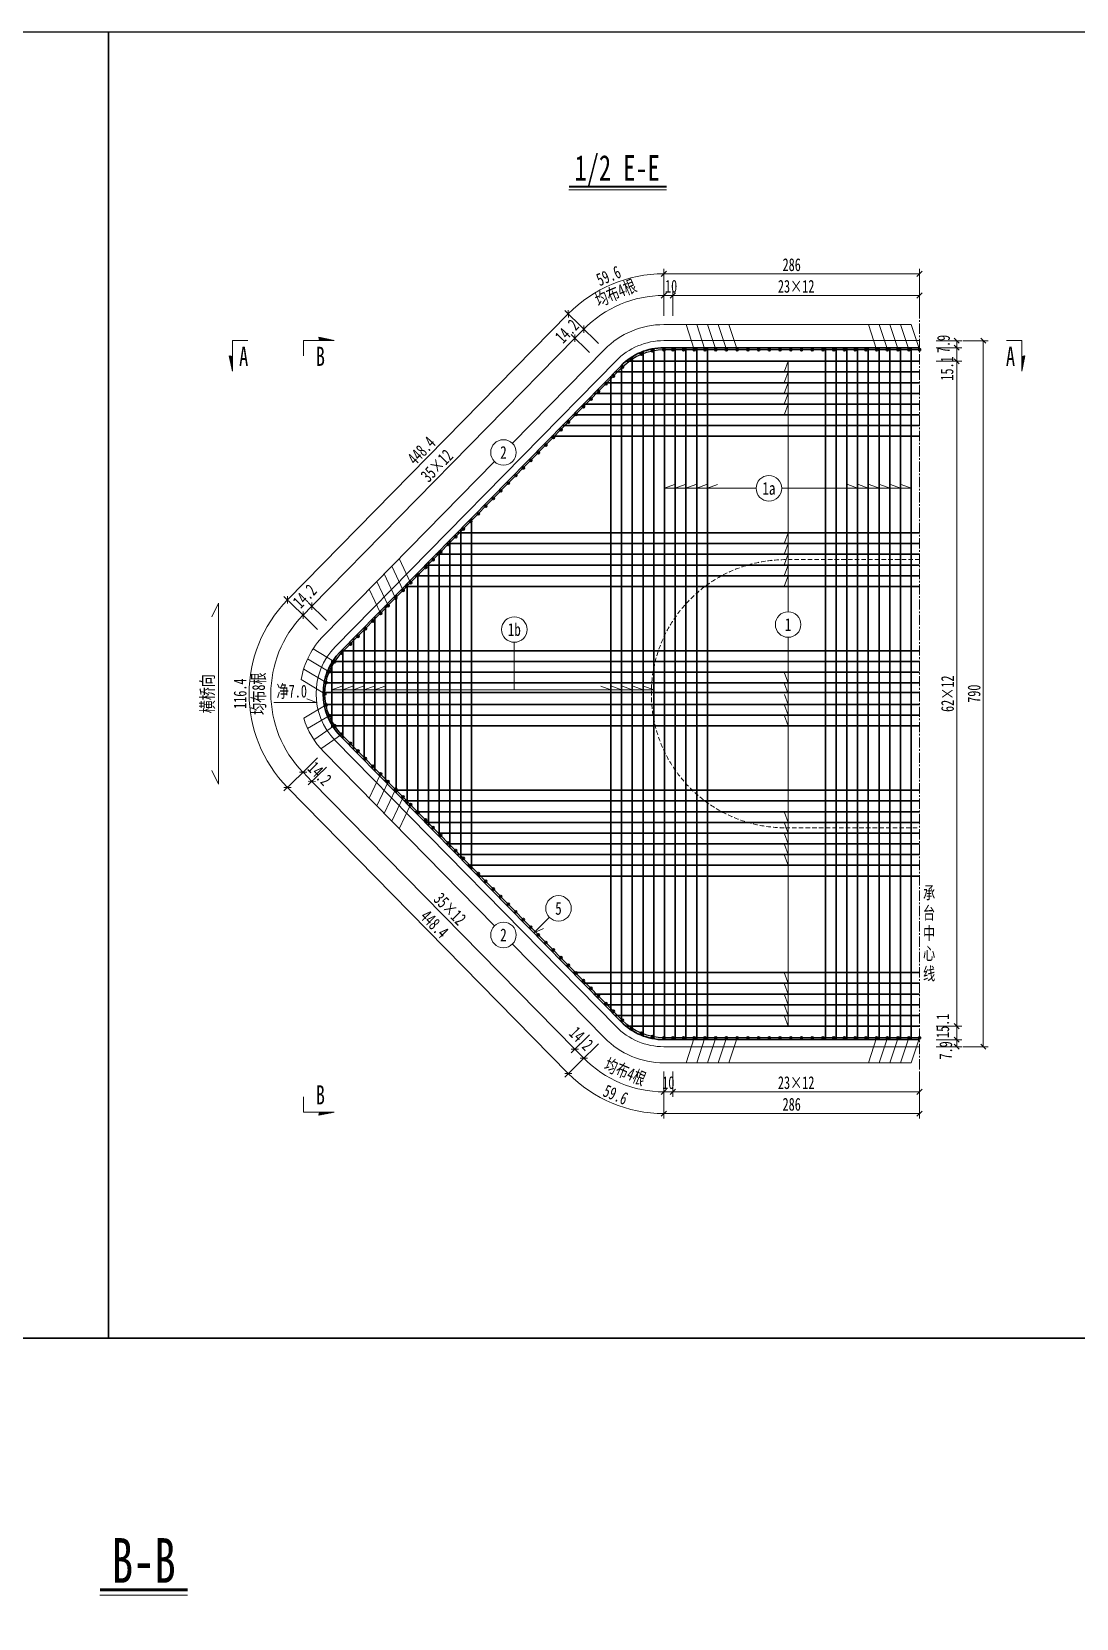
# Model space of a CAD drawing. Header units: millimetres. Extents: x 13990 to 22790, y 4334 to 8354.
# Drawn here: x 16104 to 17272, y 6579 to 8354 of the extents above; entities that cross this region are included whole.
import ezdxf
from ezdxf.enums import TextEntityAlignment as Align

# ---------------------------------------------------------------- set-up
doc = ezdxf.new("R2010")
doc.units = ezdxf.units.MM
doc.linetypes.add('CENTER2', pattern=[28.575, 19.05, -3.175, 3.175, -3.175])
doc.linetypes.add('DASHED', pattern=[0.75, 0.5, -0.25])
doc.layers.get('0').update_dxf_attribs({"lineweight": 15})
doc.layers.get('Defpoints').update_dxf_attribs({"color": 8})
for name, color, linetype, lineweight in [('Dim', 4, 'Continuous', 15), ('中心线', 2, 'CENTER2', 15), ('尺寸标注', 4, 'Continuous', 13), ('文字', 7, 'Continuous', 15), ('文本', 7, 'Continuous', 15), ('标注', 4, 'Continuous', 13), ('标注线及字体', 2, 'Continuous', 15), ('细实线', 4, 'Continuous', 15), ('虚线', 7, 'DASHED', 15), ('钢筋', 1, 'Continuous', 30)]:
    doc.layers.add(name, color=color, linetype=linetype, lineweight=lineweight)
doc.styles.add('111', font='仿宋_GB2312.TTF', dxfattribs={"width": 0.7})
doc.styles.add('BM_Dim', font='', dxfattribs={"width": 0.85})
doc.styles.add('FS', font='', dxfattribs={"width": 0.75})
doc.styles.get('BM_Dim').set_extended_font_data('仿宋_GB2312')
doc.styles.get('FS').set_extended_font_data('仿宋_GB2312')
doc.dimstyles.new('200', dxfattribs={"dimscale": 0, "dimtxt": 2.5, "dimasz": 1, "dimexe": 1, "dimexo": 1, "dimgap": 0.6, "dimtad": 1, "dimdec": 1, "dimdsep": 46, "dimtxsty": '111', "dimblk": 'OBLIQUE', "dimcen": 0, "dimclrd": 4, "dimclre": 4, "dimclrt": 4, "dimadec": 1, "dimazin": 2, "dimtfac": 1, "dimtdec": 0, "dimtix": 1, "dimtmove": 2, "dimatfit": 3, "dimfxl": 4, "dimfxlon": 1, "dimtolj": 1, "dimlwd": -1, "dimlwe": -1, "dimarcsym": 0})

# ---------------------------------------------------------------- blocks, each defined once
blk = doc.blocks.new('DJ 22')
at = {"layer": '钢筋'}
h = blk.add_hatch(color=256, dxfattribs=at)
h.dxf.hatch_style = 1
h.paths.add_polyline_path([(1.3, 0, 1), (-1.3, 0, 1)])
blk.add_circle((0, 0), 1.25, dxfattribs=at)
blk = doc.blocks.new('_Oblique')
at = {"color": 0, "linetype": 'ByBlock', "lineweight": -2}
blk.add_line((-0.5, -0.5), (0.5, 0.5), dxfattribs=at)
blk = doc.blocks.new('*D80')
at = {"color": 4}
for p, q in [((-276, 37.6), (-276, 66.2)), ((-276, 60.5), (0, 60.5)), ((0, 37.6), (0, 66.2))]:
    blk.add_line(p, q, dxfattribs=at)
at = {"layer": 'Defpoints', "color": 0}
for p in [(0, 60.5), (-276, 0), (0, 2.1)]:
    blk.add_point(p, dxfattribs=at)
at = {"color": 4, "xscale": 5.714285714285715, "yscale": 5.714285714285715, "zscale": 5.714285714285715, "rotation": 180}
blk.add_blockref('_Oblique', (-276, 60.5), dxfattribs=at)
at = {"color": 4, "xscale": 5.714285714285715, "yscale": 5.714285714285715, "zscale": 5.714285714285715}
blk.add_blockref('_Oblique', (0, 60.5), dxfattribs=at)
at = {"color": 4, "insert": (-138, 70.7), "char_height": 14.29, "attachment_point": 5, "style": '111'}
blk.add_mtext('\\A1;23×12', dxfattribs=at)
blk = doc.blocks.new('*D81')
at = {"color": 4}
for p, q in [((-286, 37.6), (-286, 66.2)), ((-276, 60.5), (-286, 60.5)), ((-276, 37.6), (-276, 66.2))]:
    blk.add_line(p, q, dxfattribs=at)
at = {"layer": 'Defpoints', "color": 0}
for p in [(-286, 60.5), (-276, 0), (-286, 0)]:
    blk.add_point(p, dxfattribs=at)
at = {"color": 4, "xscale": 5.714285714285715, "yscale": 5.714285714285715, "zscale": 5.714285714285715, "rotation": 180}
blk.add_blockref('_Oblique', (-286, 60.5), dxfattribs=at)
at = {"color": 4, "xscale": 5.714285714285715, "yscale": 5.714285714285715, "zscale": 5.714285714285715}
blk.add_blockref('_Oblique', (-276, 60.5), dxfattribs=at)
at = {"color": 4, "insert": (-277.9, 70.8), "char_height": 14.29, "attachment_point": 5, "style": '111'}
blk.add_mtext('\\A1;10', dxfattribs=at)
blk = doc.blocks.new('*D82')
at = {"color": 4}
for p, q in [((-286, 61.9), (-286, 90.4)), ((0, 61.9), (0, 90.4)), ((-286, 84.7), (0, 84.7))]:
    blk.add_line(p, q, dxfattribs=at)
at = {"layer": 'Defpoints', "color": 0}
for p in [(0, 84.7), (-286, 10), (0, 10)]:
    blk.add_point(p, dxfattribs=at)
at = {"color": 4, "xscale": 5.714285714285715, "yscale": 5.714285714285715, "zscale": 5.714285714285715, "rotation": 180}
blk.add_blockref('_Oblique', (-286, 84.7), dxfattribs=at)
at = {"color": 4, "xscale": 5.714285714285715, "yscale": 5.714285714285715, "zscale": 5.714285714285715}
blk.add_blockref('_Oblique', (0, 84.7), dxfattribs=at)
at = {"color": 4, "insert": (-143, 94.9), "char_height": 14.29, "attachment_point": 5, "style": '111'}
blk.add_mtext('\\A1;286', dxfattribs=at)
blk = doc.blocks.new('*D83')
at = {"color": 4}
for p, q in [((-286, 37.6), (-286, 66.2)), ((-359.2, 6.9), (-379.6, 26.9))]:
    blk.add_line(p, q, dxfattribs=at)
blk.add_arc((-286, -65), 125.5, 90, 135.5355, dxfattribs=at)
at = {"layer": 'Defpoints', "color": 0}
for p in [(-318.8, 56.1), (-286, 10), (-286, -9.2), (-332.4, -19.5), (-309.3, -42.1)]:
    blk.add_point(p, dxfattribs=at)
at = {"color": 4, "xscale": 5.714285714285715, "yscale": 5.714285714285715, "zscale": 5.714285714285715}
blk.add_blockref('_Oblique', (-286, 60.5), dxfattribs=at)
at = {"color": 4, "xscale": 5.714285714285715, "yscale": 5.714285714285715, "zscale": 5.714285714285715, "rotation": 225.5354589855622}
blk.add_blockref('_Oblique', (-375.6, 22.9), dxfattribs=at)
at = {"color": 4, "insert": (-339.6, 62.7), "char_height": 14.29, "attachment_point": 5, "rotation": 22.7677, "style": '111'}
blk.add_mtext('均布4根', dxfattribs=at)
blk = doc.blocks.new('*D84')
at = {"color": 4}
for p, q in [((-286, 61.9), (-286, 90.4)), ((-376.6, 23.9), (-396.9, 43.9))]:
    blk.add_line(p, q, dxfattribs=at)
blk.add_arc((-286, -65), 149.8, 90, 135.5355, dxfattribs=at)
at = {"layer": 'Defpoints', "color": 0}
for p in [(-286.7, 84.7), (-286, 10), (-286, -9.2), (-332.4, -19.5), (-309.3, -42.1)]:
    blk.add_point(p, dxfattribs=at)
at = {"color": 4, "xscale": 5.714285714285715, "yscale": 5.714285714285715, "zscale": 5.714285714285715}
blk.add_blockref('_Oblique', (-286, 84.7), dxfattribs=at)
at = {"color": 4, "xscale": 5.714285714285715, "yscale": 5.714285714285715, "zscale": 5.714285714285715, "rotation": 225.5354589855622}
blk.add_blockref('_Oblique', (-392.9, 39.9), dxfattribs=at)
at = {"color": 4, "insert": (-347.9, 82.5), "char_height": 14.29, "attachment_point": 5, "rotation": 22.7677, "style": '111'}
blk.add_mtext('59.6', dxfattribs=at)
blk = doc.blocks.new('*D85')
at = {"color": 4}
for p, q in [((-375.6, 22.9), (-385.5, 12.8)), ((-359.2, 6.9), (-379.6, 26.9)), ((-369.2, -3.2), (-389.6, 16.8))]:
    blk.add_line(p, q, dxfattribs=at)
at = {"layer": 'Defpoints', "color": 0}
for p in [(-385.5, 12.8), (-342.3, -29.6), (-332.4, -19.5)]:
    blk.add_point(p, dxfattribs=at)
at = {"color": 4, "xscale": 5.714285714285715, "yscale": 5.714285714285715, "zscale": 5.714285714285715}
for p, rotation in [((-375.6, 22.9), 45.53545898556084), ((-385.5, 12.8), 225.5354589855608)]:
    blk.add_blockref('_Oblique', p, dxfattribs=dict(at, rotation=rotation))
at = {"color": 4, "insert": (-394.4, 20.5), "char_height": 14.29, "attachment_point": 5, "rotation": 45.5355, "style": '111'}
blk.add_mtext('\\A1;14.2', dxfattribs=at)
blk = doc.blocks.new('*D86')
at = {"color": 4}
for p, q in [((-663.4, -303), (-683.8, -283)), ((-673.3, -313.1), (-693.7, -293.1)), ((-679.7, -287), (-689.6, -297.1))]:
    blk.add_line(p, q, dxfattribs=at)
at = {"layer": 'Defpoints', "color": 0}
for p in [(-689.6, -297.1), (-636.5, -329.4), (-646.5, -339.5)]:
    blk.add_point(p, dxfattribs=at)
at = {"color": 4, "xscale": 5.714285714285715, "yscale": 5.714285714285715, "zscale": 5.714285714285715}
for p, rotation in [((-679.7, -287), 45.53545898556084), ((-689.6, -297.1), 225.5354589855608)]:
    blk.add_blockref('_Oblique', p, dxfattribs=dict(at, rotation=rotation))
at = {"color": 4, "insert": (-687.7, -275.9), "char_height": 14.29, "attachment_point": 5, "rotation": 45.5355, "style": '111'}
blk.add_mtext('\\A1;14.2', dxfattribs=at)
blk = doc.blocks.new('*D87')
at = {"color": 4}
for p, q in [((-679.7, -287), (-385.5, 12.8)), ((-369.2, -3.2), (-389.6, 16.8)), ((-663.4, -303), (-683.8, -283))]:
    blk.add_line(p, q, dxfattribs=at)
at = {"layer": 'Defpoints', "color": 0}
for p in [(-385.5, 12.8), (-342.3, -29.6), (-636.5, -329.4)]:
    blk.add_point(p, dxfattribs=at)
at = {"color": 4, "xscale": 5.714285714285715, "yscale": 5.714285714285715, "zscale": 5.714285714285715}
for p, rotation in [((-385.5, 12.8), 45.53545898556116), ((-679.7, -287), 225.5354589855611)]:
    blk.add_blockref('_Oblique', p, dxfattribs=dict(at, rotation=rotation))
at = {"color": 4, "insert": (-539.9, -129.9), "char_height": 14.29, "attachment_point": 5, "rotation": 45.5355, "style": '111'}
blk.add_mtext('\\A1;35×12', dxfattribs=at)
blk = doc.blocks.new('*D88')
at = {"color": 4}
for p, q in [((-392.9, 39.9), (-706.9, -280.1)), ((-376.6, 23.9), (-396.9, 43.9)), ((-690.6, -296.1), (-711, -276.1))]:
    blk.add_line(p, q, dxfattribs=at)
at = {"layer": 'Defpoints', "color": 0}
for p in [(-339.5, -12.5), (-706.9, -280.1), (-653.6, -332.5)]:
    blk.add_point(p, dxfattribs=at)
at = {"color": 4, "xscale": 5.714285714285715, "yscale": 5.714285714285715, "zscale": 5.714285714285715}
for p, rotation in [((-392.9, 39.9), 45.53545898556391), ((-706.9, -280.1), 225.5354589855639)]:
    blk.add_blockref('_Oblique', p, dxfattribs=dict(at, rotation=rotation))
at = {"color": 4, "insert": (-557.2, -113), "char_height": 14.29, "attachment_point": 5, "rotation": 45.5355, "style": '111'}
blk.add_mtext('\\A1;448.4', dxfattribs=at)
blk = doc.blocks.new('*D89')
at = {"color": 4}
for p, q in [((-673.3, -313.1), (-693.7, -293.1)), ((-673.3, -456.9), (-693.7, -476.9))]:
    blk.add_line(p, q, dxfattribs=at)
blk.add_arc((-600.1, -385), 125.5, 135.5355, 224.4645, dxfattribs=at)
at = {"layer": 'Defpoints', "color": 0}
for p in [(-653.6, -332.5), (-721.4, -352.9), (-633.2, -352.5), (-633.2, -417.6), (-653.6, -437.6)]:
    blk.add_point(p, dxfattribs=at)
at = {"color": 4, "xscale": 5.714285714285715, "yscale": 5.714285714285715, "zscale": 5.714285714285715}
for p, rotation in [((-689.6, -297.1), 45.53545898556308), ((-689.6, -472.9), 314.4645410144369)]:
    blk.add_blockref('_Oblique', p, dxfattribs=dict(at, rotation=rotation))
at = {"color": 4, "insert": (-738.6, -385), "char_height": 14.286, "attachment_point": 5, "rotation": 90, "style": '111'}
blk.add_mtext('\\fFangSong_GB2312|b0|i0|c134|p49;均布8根', dxfattribs=at)
blk = doc.blocks.new('*D90')
at = {"color": 4}
for p, q in [((-690.6, -296.1), (-711, -276.1)), ((-690.6, -473.9), (-711, -493.9))]:
    blk.add_line(p, q, dxfattribs=at)
blk.add_arc((-600.1, -385), 149.8, 135.5355, 224.4645, dxfattribs=at)
at = {"layer": 'Defpoints', "color": 0}
for p in [(-653.6, -332.5), (-744.8, -346.7), (-633.2, -352.5), (-633.2, -417.6), (-653.6, -437.6)]:
    blk.add_point(p, dxfattribs=at)
at = {"color": 4, "xscale": 5.714285714285715, "yscale": 5.714285714285715, "zscale": 5.714285714285715}
for p, rotation in [((-706.9, -280.1), 45.53545898556308), ((-706.9, -489.9), 314.4645410144369)]:
    blk.add_blockref('_Oblique', p, dxfattribs=dict(at, rotation=rotation))
at = {"color": 4, "insert": (-760, -385), "char_height": 14.29, "attachment_point": 5, "rotation": 90, "style": '111'}
blk.add_mtext('116.4', dxfattribs=at)
blk = doc.blocks.new('*D91')
at = {"color": 4}
for p, q in [((-276, -807.7), (-276, -836.2)), ((0, -807.7), (0, -836.2)), ((-276, -830.5), (0, -830.5))]:
    blk.add_line(p, q, dxfattribs=at)
at = {"layer": 'Defpoints', "color": 0}
for p in [(-276, -770.1), (0, -772.1), (0, -830.5)]:
    blk.add_point(p, dxfattribs=at)
at = {"color": 4, "xscale": 5.714285714285715, "yscale": 5.714285714285715, "zscale": 5.714285714285715, "rotation": 180}
blk.add_blockref('_Oblique', (-276, -830.5), dxfattribs=at)
at = {"color": 4, "xscale": 5.714285714285715, "yscale": 5.714285714285715, "zscale": 5.714285714285715}
blk.add_blockref('_Oblique', (0, -830.5), dxfattribs=at)
at = {"color": 4, "insert": (-138, -820.3), "char_height": 14.29, "attachment_point": 5, "style": '111'}
blk.add_mtext('\\A1;23×12', dxfattribs=at)
blk = doc.blocks.new('*D92')
at = {"color": 4}
for p, q in [((-286, -807.7), (-286, -836.2)), ((-276, -807.7), (-276, -836.2)), ((-286, -830.5), (-291.7, -830.5)), ((-276, -830.5), (-286, -830.5)), ((-276, -830.5), (-270.3, -830.5))]:
    blk.add_line(p, q, dxfattribs=at)
at = {"layer": 'Defpoints', "color": 0}
for p in [(-286, -770.1), (-276, -770.1), (-286, -830.5)]:
    blk.add_point(p, dxfattribs=at)
at = {"color": 4, "xscale": 5.714285714285715, "yscale": 5.714285714285715, "zscale": 5.714285714285715}
blk.add_blockref('_Oblique', (-286, -830.5), dxfattribs=at)
at = {"color": 4, "xscale": 5.714285714285715, "yscale": 5.714285714285715, "zscale": 5.714285714285715, "rotation": 180}
blk.add_blockref('_Oblique', (-276, -830.5), dxfattribs=at)
at = {"color": 4, "insert": (-281, -820.3), "char_height": 14.29, "attachment_point": 5, "style": '111'}
blk.add_mtext('\\A1;10', dxfattribs=at)
blk = doc.blocks.new('*D93')
at = {"color": 4}
for p, q in [((-286, -831.9), (-286, -860.5)), ((0, -831.9), (0, -860.5)), ((-286, -854.8), (0, -854.8))]:
    blk.add_line(p, q, dxfattribs=at)
at = {"layer": 'Defpoints', "color": 0}
for p in [(-286, -780), (0, -780), (0, -854.8)]:
    blk.add_point(p, dxfattribs=at)
at = {"color": 4, "xscale": 5.714285714285715, "yscale": 5.714285714285715, "zscale": 5.714285714285715, "rotation": 180}
blk.add_blockref('_Oblique', (-286, -854.8), dxfattribs=at)
at = {"color": 4, "xscale": 5.714285714285715, "yscale": 5.714285714285715, "zscale": 5.714285714285715}
blk.add_blockref('_Oblique', (0, -854.8), dxfattribs=at)
at = {"color": 4, "insert": (-143, -844.5), "char_height": 14.29, "attachment_point": 5, "style": '111'}
blk.add_mtext('\\A1;286', dxfattribs=at)
blk = doc.blocks.new('*D94')
at = {"color": 4}
for p, q in [((-359.2, -776.9), (-379.6, -796.9)), ((-286, -807.7), (-286, -836.2))]:
    blk.add_line(p, q, dxfattribs=at)
blk.add_arc((-286, -705), 125.5, 224.4645, 270, dxfattribs=at)
at = {"layer": 'Defpoints', "color": 0}
for p in [(-309.3, -727.9), (-332.4, -750.6), (-286, -760.9), (-286, -780), (-318.8, -826.2)]:
    blk.add_point(p, dxfattribs=at)
at = {"color": 4, "xscale": 5.714285714285715, "yscale": 5.714285714285715, "zscale": 5.714285714285715, "rotation": 134.4645410144378}
blk.add_blockref('_Oblique', (-375.6, -792.9), dxfattribs=at)
at = {"color": 4, "xscale": 5.714285714285715, "yscale": 5.714285714285715, "zscale": 5.714285714285715}
blk.add_blockref('_Oblique', (-286, -830.5), dxfattribs=at)
at = {"color": 4, "insert": (-329.5, -808.7), "char_height": 14.29, "attachment_point": 5, "rotation": 337.2323, "style": '111'}
blk.add_mtext('均布4根', dxfattribs=at)
blk = doc.blocks.new('*D95')
at = {"color": 4}
for p, q in [((-376.6, -793.9), (-396.9, -813.9)), ((-286, -831.9), (-286, -860.5))]:
    blk.add_line(p, q, dxfattribs=at)
blk.add_arc((-286, -705), 149.8, 224.4645, 270, dxfattribs=at)
at = {"layer": 'Defpoints', "color": 0}
for p in [(-309.3, -727.9), (-332.4, -750.6), (-286, -760.9), (-286, -780), (-286.7, -854.8)]:
    blk.add_point(p, dxfattribs=at)
at = {"color": 4, "xscale": 5.714285714285715, "yscale": 5.714285714285715, "zscale": 5.714285714285715, "rotation": 134.4645410144378}
blk.add_blockref('_Oblique', (-392.9, -809.9), dxfattribs=at)
at = {"color": 4, "xscale": 5.714285714285715, "yscale": 5.714285714285715, "zscale": 5.714285714285715}
blk.add_blockref('_Oblique', (-286, -854.8), dxfattribs=at)
at = {"color": 4, "insert": (-340, -833.7), "char_height": 14.29, "attachment_point": 5, "rotation": 337.2323, "style": '111'}
blk.add_mtext('59.6', dxfattribs=at)
blk = doc.blocks.new('*D96')
at = {"color": 4}
for p, q in [((-369.2, -766.8), (-389.6, -786.8)), ((-359.2, -776.9), (-379.6, -796.9)), ((-375.6, -792.9), (-385.5, -782.8))]:
    blk.add_line(p, q, dxfattribs=at)
at = {"layer": 'Defpoints', "color": 0}
for p in [(-342.3, -740.4), (-332.4, -750.6), (-385.5, -782.8)]:
    blk.add_point(p, dxfattribs=at)
at = {"color": 4, "xscale": 5.714285714285715, "yscale": 5.714285714285715, "zscale": 5.714285714285715}
for p, rotation in [((-385.5, -782.8), 134.4645410144392), ((-375.6, -792.9), 314.4645410144391)]:
    blk.add_blockref('_Oblique', p, dxfattribs=dict(at, rotation=rotation))
at = {"color": 4, "insert": (-378.4, -770.9), "char_height": 14.29, "attachment_point": 5, "rotation": 314.4645, "style": '111'}
blk.add_mtext('\\A1;14.2', dxfattribs=at)
blk = doc.blocks.new('*D97')
at = {"color": 4}
for p, q in [((-673.3, -456.9), (-693.7, -476.9)), ((-679.7, -483.1), (-689.6, -472.9)), ((-663.4, -467.1), (-683.8, -487.1))]:
    blk.add_line(p, q, dxfattribs=at)
at = {"layer": 'Defpoints', "color": 0}
for p in [(-646.5, -430.6), (-636.5, -440.7), (-689.6, -472.9)]:
    blk.add_point(p, dxfattribs=at)
at = {"color": 4, "xscale": 5.714285714285715, "yscale": 5.714285714285715, "zscale": 5.714285714285715}
for p, rotation in [((-689.6, -472.9), 134.4645410144392), ((-679.7, -483.1), 314.4645410144391)]:
    blk.add_blockref('_Oblique', p, dxfattribs=dict(at, rotation=rotation))
at = {"color": 4, "insert": (-671, -474.5), "char_height": 14.29, "attachment_point": 5, "rotation": 314.4645, "style": '111'}
blk.add_mtext('\\A1;14.2', dxfattribs=at)
blk = doc.blocks.new('*D98')
at = {"color": 4}
for p, q in [((-663.4, -467.1), (-683.8, -487.1)), ((-679.7, -483.1), (-385.5, -782.8)), ((-369.2, -766.8), (-389.6, -786.8))]:
    blk.add_line(p, q, dxfattribs=at)
at = {"layer": 'Defpoints', "color": 0}
for p in [(-636.5, -440.7), (-342.3, -740.4), (-385.5, -782.8)]:
    blk.add_point(p, dxfattribs=at)
at = {"color": 4, "xscale": 5.714285714285715, "yscale": 5.714285714285715, "zscale": 5.714285714285715}
for p, rotation in [((-679.7, -483.1), 134.4645410144389), ((-385.5, -782.8), 314.4645410144389)]:
    blk.add_blockref('_Oblique', p, dxfattribs=dict(at, rotation=rotation))
at = {"color": 4, "insert": (-525.3, -625.8), "char_height": 14.29, "attachment_point": 5, "rotation": 314.4645, "style": '111'}
blk.add_mtext('\\A1;35×12', dxfattribs=at)
blk = doc.blocks.new('*D99')
at = {"color": 4}
for p, q in [((-690.6, -473.9), (-711, -493.9)), ((-392.9, -809.9), (-706.9, -489.9)), ((-376.6, -793.9), (-396.9, -813.9))]:
    blk.add_line(p, q, dxfattribs=at)
at = {"layer": 'Defpoints', "color": 0}
for p in [(-653.6, -437.6), (-706.9, -489.9), (-339.5, -757.6)]:
    blk.add_point(p, dxfattribs=at)
at = {"color": 4, "xscale": 5.714285714285715, "yscale": 5.714285714285715, "zscale": 5.714285714285715}
for p, rotation in [((-706.9, -489.9), 134.4645410144361), ((-392.9, -809.9), 314.4645410144361)]:
    blk.add_blockref('_Oblique', p, dxfattribs=dict(at, rotation=rotation))
at = {"color": 4, "insert": (-542.6, -642.8), "char_height": 14.29, "attachment_point": 5, "rotation": 314.4645, "style": '111'}
blk.add_mtext('\\A1;448.4', dxfattribs=at)
blk = doc.blocks.new('面层')
at = {"layer": '尺寸标注'}
for centre in [(-159.2, -157.3), (-444, -315.3), (-137.7, -309.7)]:
    blk.add_circle(centre, 14.3, dxfattribs=at)
at = {"layer": '标注'}
for p, q in [((-137.7, -15.1), (-141.9, -26.2)), ((-137.7, -27.1), (-141.9, -38.2)), ((-137.7, -39.1), (-141.9, -50.2)), ((-137.7, -51.1), (-141.9, -62.2)), ((-137.7, -63.1), (-141.9, -74.2)), ((-276, -157.3), (-264.9, -153.2)), ((-264, -157.3), (-252.9, -153.2)), ((-252, -157.3), (-240.9, -153.2)), ((-240, -157.3), (-228.9, -153.2)), ((-228, -157.3), (-216.9, -153.2)), ((-60, -157.3), (-71.1, -153.2)), ((-48, -157.3), (-59.1, -153.2)), ((-36, -157.3), (-47.1, -153.2)), ((-24, -157.3), (-35.1, -153.2)), ((-12, -157.3), (-23.1, -153.2)), ((0, -157.3), (-11.1, -153.2)), ((-137.7, -207.1), (-141.9, -218.2)), ((-137.7, -219.1), (-141.9, -230.2)), ((-137.7, -231.1), (-141.9, -242.2)), ((-137.7, -243.1), (-141.9, -254.2)), ((-137.7, -255.1), (-141.9, -266.2)), ((-137.7, -375.1), (-141.9, -364)), ((-648, -382.8), (-636.9, -378.7)), ((-636, -382.8), (-624.9, -378.7)), ((-624, -382.8), (-612.9, -378.7)), ((-612, -382.8), (-600.9, -378.7)), ((-600, -382.8), (-588.9, -378.7)), ((-336, -382.8), (-347.1, -378.7)), ((-324, -382.8), (-335.1, -378.7)), ((-312, -382.8), (-323.1, -378.7)), ((-300, -382.8), (-311.1, -378.7)), ((-288, -382.8), (-299.1, -378.7)), ((-137.7, -387.1), (-141.9, -376)), ((-137.7, -399.1), (-141.9, -388)), ((-137.7, -411.1), (-141.9, -400)), ((-137.7, -423.1), (-141.9, -412)), ((-137.7, -531.1), (-141.9, -520)), ((-137.7, -543.1), (-141.9, -532)), ((-137.7, -555.1), (-141.9, -544)), ((-137.7, -567.1), (-141.9, -556)), ((-137.7, -579.1), (-141.9, -568)), ((-137.7, -711.1), (-141.9, -700)), ((-137.7, -723.1), (-141.9, -712)), ((-137.7, -735.1), (-141.9, -724)), ((-137.7, -747.1), (-141.9, -736)), ((-137.7, -759.1), (-141.9, -748))]:
    blk.add_line(p, q, dxfattribs=at)
at = {"layer": '细实线'}
for p, q in [((-137.7, -15.1), (-137.7, -295.4)), ((-173.5, -157.3), (-276, -157.3)), ((0, -157.3), (-144.9, -157.3)), ((-444, -382.8), (-444, -329.6)), ((-137.7, -323.9), (-137.7, -759.1)), ((-288, -382.8), (-648, -382.8))]:
    blk.add_line(p, q, dxfattribs=at)
at = {"layer": '钢筋'}
for p, q in [((-276, 0), (-276, -774.2)), ((-264, 0), (-264, -774.2)), ((-252, 0), (-252, -774.2)), ((-240, 0), (-240, -774.2)), ((-228, 0), (-228, -774.2)), ((-96, 0), (-96, -774.2)), ((-84, 0), (-84, -774.2)), ((-72, 0), (-72, -774.2)), ((-60, 0), (-60, -774.2)), ((-48, 0), (-48, -774.2)), ((-36, 0), (-36, -774.2)), ((-24, 0), (-24, -774.2)), ((-12, 0), (-12, -774.2)), ((0, 0), (0, -774.2)), ((-319.7, -15.1), (9.3, -15.1)), ((-312, -10), (-312, -764.1)), ((-300, -4.2), (-300, -770)), ((-288, -1), (-288, -773.2)), ((-336, -31.7), (-336, -742.4)), ((-331.4, -27.1), (9.3, -27.1)), ((-324, -19.5), (-324, -754.6)), ((-355, -51.1), (9.3, -51.1)), ((-343.2, -39.1), (9.3, -39.1)), ((-366.8, -63.1), (9.3, -63.1)), ((-390.3, -87.1), (9.3, -87.1)), ((-378.5, -75.1), (9.3, -75.1)), ((-402.1, -99.1), (9.3, -99.1)), ((-492, -190.7), (-492, -583.5)), ((-508.1, -207.1), (9.3, -207.1)), ((-504, -202.9), (-504, -571.3)), ((-528, -227.4), (-528, -546.8)), ((-519.9, -219.1), (9.3, -219.1)), ((-516, -215.1), (-516, -559)), ((-543.4, -243.1), (9.3, -243.1)), ((-540, -239.6), (-540, -534.6)), ((-531.7, -231.1), (9.3, -231.1)), ((-564, -264), (-564, -510.1)), ((-555.2, -255.1), (9.3, -255.1)), ((-552, -251.8), (-552, -522.4)), ((-576, -276.3), (-576, -497.9)), ((-567, -267.1), (9.3, -267.1)), ((-600, -300.7), (-600, -473.4)), ((-588, -288.5), (-588, -485.7)), ((-612, -312.9), (-612, -461.2)), ((-624, -325.2), (-624, -449)), ((-649, -351.1), (9.3, -351.1)), ((-648, -352.1), (-648, -424.5)), ((-637.7, -339.1), (9.3, -339.1)), ((-636, -337.4), (-636, -436.8)), ((-654.4, -363.1), (9.3, -363.1)), ((-657.8, -385.8), (9.3, -385.8)), ((-657.2, -375.1), (9.3, -375.1)), ((-656.2, -399.1), (9.3, -399.1)), ((-652.3, -411.1), (9.3, -411.1)), ((-645.6, -423.1), (9.3, -423.1)), ((-578.8, -495.1), (9.3, -495.1)), ((-567, -507.1), (9.3, -507.1)), ((-555.2, -519.1), (9.3, -519.1)), ((-543.4, -531.1), (9.3, -531.1)), ((-529, -543.1), (9.3, -543.1)), ((-519.9, -555.1), (9.3, -555.1)), ((-508.1, -567.1), (9.3, -567.1)), ((-496.3, -579.1), (9.3, -579.1)), ((-484.5, -591.1), (9.3, -591.1)), ((-378.5, -699.1), (9.3, -699.1)), ((-366.8, -711.1), (9.3, -711.1)), ((-355, -723.1), (9.3, -723.1)), ((-343.2, -735.1), (9.3, -735.1)), ((-331.4, -747.1), (9.3, -747.1)), ((-319.7, -759.1), (9.3, -759.1))]:
    blk.add_line(p, q, dxfattribs=at)
at = {"layer": '文本', "color": 4, "style": 'FS', "width": 0.75}
for s, height, p in [('1a', 14.29, (-159.2, -157.3)), ('1b', 14.29, (-444, -315.3)), ('1', 14.3, (-137.7, -309.7))]:
    blk.add_text(s, height=height, dxfattribs=at).set_placement(p, align=Align.MIDDLE_CENTER)
blk = doc.blocks.new('*D59')
at = {"color": 4}
for p, q in [((17115.8, 8008.1), (17144.4, 8008.1)), ((17138.7, 8008.1), (17138.7, 8000.2)), ((17115.8, 8000.2), (17144.4, 8000.2))]:
    blk.add_line(p, q, dxfattribs=at)
at = {"layer": 'Defpoints', "color": 0}
for p in [(17097.1, 8008.1), (17097.1, 8000.2), (17138.7, 8000.2)]:
    blk.add_point(p, dxfattribs=at)
at = {"color": 4, "xscale": 5.714285714285715, "yscale": 5.714285714285715, "zscale": 5.714285714285715}
for p, rotation in [((17138.7, 8008.1), 90), ((17138.7, 8000.2), 270)]:
    blk.add_blockref('_Oblique', p, dxfattribs=dict(at, rotation=rotation))
at = {"color": 4, "insert": (17123.9, 8004.4), "char_height": 14.29, "attachment_point": 5, "rotation": 90, "style": '111'}
blk.add_mtext('\\A1;7.9', dxfattribs=at)
blk = doc.blocks.new('*D60')
at = {"color": 4}
for p, q in [((17115.8, 8000.2), (17144.4, 8000.2)), ((17138.7, 8000.2), (17138.7, 7985.1)), ((17115.8, 7985.1), (17144.4, 7985.1))]:
    blk.add_line(p, q, dxfattribs=at)
at = {"layer": 'Defpoints', "color": 0}
for p in [(17097.1, 8000.2), (17097.1, 7985.1), (17138.7, 7985.1)]:
    blk.add_point(p, dxfattribs=at)
at = {"color": 4, "xscale": 5.714285714285715, "yscale": 5.714285714285715, "zscale": 5.714285714285715}
for p, rotation in [((17138.7, 8000.2), 90), ((17138.7, 7985.1), 270)]:
    blk.add_blockref('_Oblique', p, dxfattribs=dict(at, rotation=rotation))
at = {"color": 4, "insert": (17127.8, 7977), "char_height": 14.29, "attachment_point": 5, "rotation": 90, "style": '111'}
blk.add_mtext('\\A1;15.1', dxfattribs=at)
blk = doc.blocks.new('*D61')
at = {"color": 4}
for p, q in [((17115.8, 7985.1), (17144.4, 7985.1)), ((17138.7, 7985.1), (17138.7, 7241.1)), ((17115.8, 7241.1), (17144.4, 7241.1))]:
    blk.add_line(p, q, dxfattribs=at)
at = {"layer": 'Defpoints', "color": 0}
for p in [(17097.1, 7985.1), (17097.1, 7241.1), (17138.7, 7241.1)]:
    blk.add_point(p, dxfattribs=at)
at = {"color": 4, "xscale": 5.714285714285715, "yscale": 5.714285714285715, "zscale": 5.714285714285715}
for p, rotation in [((17138.7, 7985.1), 90), ((17138.7, 7241.1), 270)]:
    blk.add_blockref('_Oblique', p, dxfattribs=dict(at, rotation=rotation))
at = {"color": 4, "insert": (17128.4, 7613.1), "char_height": 14.29, "attachment_point": 5, "rotation": 90, "style": '111'}
blk.add_mtext('\\A1;62×12', dxfattribs=at)
blk = doc.blocks.new('*D62')
at = {"color": 4}
for p, q in [((17145.5, 8008.1), (17174, 8008.1)), ((17168.3, 7218.1), (17168.3, 8008.1)), ((17145.5, 7218.1), (17174, 7218.1))]:
    blk.add_line(p, q, dxfattribs=at)
at = {"layer": 'Defpoints', "color": 0}
for p in [(17097.1, 8008.1), (17168.3, 8008.1), (17097.1, 7218.1)]:
    blk.add_point(p, dxfattribs=at)
at = {"color": 4, "xscale": 5.714285714285715, "yscale": 5.714285714285715, "zscale": 5.714285714285715}
for p, rotation in [((17168.3, 8008.1), 90), ((17168.3, 7218.1), 270)]:
    blk.add_blockref('_Oblique', p, dxfattribs=dict(at, rotation=rotation))
at = {"color": 4, "insert": (17158.1, 7613.1), "char_height": 14.29, "attachment_point": 5, "rotation": 90, "style": '111'}
blk.add_mtext('\\A1;790', dxfattribs=at)
blk = doc.blocks.new('剖面箭头')
at = {"ltscale": 10}
h = blk.add_hatch(dxfattribs=at)
h.set_pattern_fill('ANSI31', color=2, style=0)
h.set_pattern_definition([(45, (-182.99888, -777.8594), (-0.088388348, 0.088388348), [])])
h.paths.add_polyline_path([(6, -3), (3.15, -3), (3, -3.6)])
at = {"color": 3, "ltscale": 10}
blk.add_line((0, 0), (0, -3), dxfattribs=at)
at = {"color": 2, "ltscale": 10}
for p, q in [((0, -3), (6, -3)), ((6, -3), (3, -3.6)), ((3, -3.6), (3.15, -3))]:
    blk.add_line(p, q, dxfattribs=at)
blk = doc.blocks.new('*D63')
at = {"color": 4}
for p, q in [((17115.8, 7241.1), (17144.4, 7241.1)), ((17115.8, 7226), (17144.4, 7226)), ((17138.7, 7241.1), (17138.7, 7226))]:
    blk.add_line(p, q, dxfattribs=at)
at = {"layer": 'Defpoints', "color": 0}
for p in [(17097.1, 7241.1), (17097.1, 7226), (17138.7, 7226)]:
    blk.add_point(p, dxfattribs=at)
at = {"color": 4, "xscale": 5.714285714285715, "yscale": 5.714285714285715, "zscale": 5.714285714285715}
for p, rotation in [((17138.7, 7241.1), 90), ((17138.7, 7226), 270)]:
    blk.add_blockref('_Oblique', p, dxfattribs=dict(at, rotation=rotation))
at = {"color": 4, "insert": (17123.1, 7241.5), "char_height": 14.29, "attachment_point": 5, "rotation": 90, "style": '111'}
blk.add_mtext('\\A1;15.1', dxfattribs=at)
blk = doc.blocks.new('*D64')
at = {"color": 4}
for p, q in [((17115.8, 7226), (17144.4, 7226)), ((17138.7, 7226), (17138.7, 7218.1)), ((17115.8, 7218.1), (17144.4, 7218.1))]:
    blk.add_line(p, q, dxfattribs=at)
at = {"layer": 'Defpoints', "color": 0}
for p in [(17097.1, 7226), (17097.1, 7218.1), (17138.7, 7218.1)]:
    blk.add_point(p, dxfattribs=at)
at = {"color": 4, "xscale": 5.714285714285715, "yscale": 5.714285714285715, "zscale": 5.714285714285715}
for p, rotation in [((17138.7, 7226), 90), ((17138.7, 7218.1), 270)]:
    blk.add_blockref('_Oblique', p, dxfattribs=dict(at, rotation=rotation))
at = {"color": 4, "insert": (17126.5, 7214), "char_height": 14.29, "attachment_point": 5, "rotation": 90, "style": '111'}
blk.add_mtext('\\A1;7.9', dxfattribs=at)
blk = doc.blocks.new('面层钢筋')
at = {"layer": 'Defpoints'}
blk.add_lwpolyline([(0, -770.05), (-285.98, -770.05, -0.2013423), (-332.39, -750.57), (-646.47, -430.57, -0.4087496), (-646.47, -339.48), (-332.39, -19.48, -0.2013423), (-285.98, 0), (0, 0)], format="xyb", dxfattribs=at)
at = {"layer": '中心线', "ltscale": 0.6}
blk.add_line((0, 46.18), (0, -806.97), dxfattribs=at)
at = {"layer": '尺寸标注'}
for centre in [(-465.44, -115.1), (-465.44, -654.95)]:
    blk.add_circle(centre, 14.29, dxfattribs=at)
at = {"layer": '标注'}
for p, q in [((-674.42, -394.78), (-722.44, -394.78)), ((-685.53, -390.67), (-674.42, -394.78))]:
    blk.add_line(p, q, dxfattribs=at)
at = {"layer": '细实线'}
for p, q in [((-252, 0), (-261.24, 27.97)), ((-240, 0), (-249.24, 27.97)), ((-228, 0), (-237.24, 27.97)), ((-216, 0), (-225.24, 27.97)), ((-204, 0), (-213.24, 27.97)), ((-48, 0), (-57.24, 27.97)), ((-36, 0), (-45.24, 27.97)), ((-24, 0), (-33.24, 27.97)), ((-12, 0), (-21.24, 27.97)), ((0, 0), (-9.24, 27.97)), ((-577.69, -269.4), (-590.44, -242.45)), ((-569.28, -260.84), (-582.03, -233.89)), ((-594.5, -286.53), (-607.25, -259.58)), ((-586.09, -277.97), (-598.84, -251.02)), ((-791.69, -299.16), (-784.01, -283.79)), ((-784.01, -283.79), (-784.01, -486.26)), ((-602.91, -295.09), (-615.65, -268.15)), ((-654.38, -349.28), (-678.43, -334.95)), ((-660.25, -360.42), (-684.47, -345.99)), ((-665.08, -385.03), (-691.7, -369.17)), ((-663.86, -372.49), (-688.91, -357.57)), ((-663.86, -397.56), (-688.91, -412.48)), ((-660.25, -409.63), (-684.47, -424.06)), ((-654.38, -420.77), (-677.45, -436.6)), ((-646.47, -430.57), (-669.78, -446.57)), ((-791.69, -470.89), (-784.01, -486.26)), ((-602.91, -474.96), (-615.65, -501.9)), ((-594.5, -483.52), (-607.25, -510.47)), ((-586.09, -492.08), (-598.84, -519.03)), ((-577.69, -500.65), (-590.44, -527.6)), ((-569.28, -509.21), (-582.03, -536.16)), ((-252, -770.05), (-261.24, -798.03)), ((-240, -770.05), (-249.24, -798.03)), ((-228, -770.05), (-237.24, -798.03)), ((-216, -770.05), (-225.24, -798.03)), ((-204, -770.05), (-213.24, -798.03)), ((-48, -770.05), (-57.24, -798.03)), ((-36, -770.05), (-45.24, -798.03)), ((-24, -770.05), (-33.24, -798.03)), ((-12, -770.05), (-21.24, -798.03)), ((0, -770.05), (-9.24, -798.03))]:
    blk.add_line(p, q, dxfattribs=at)
for points in [[(-455.44, -104.9), (-352.36, 0.12, -0.2013423), (-285.98, 27.97), (-9.24, 27.97)], [(-691.7, -369.17, -0.1523457), (-666.43, -319.88), (-475.45, -125.3)], [(-475.45, -644.75), (-666.43, -450.17, -0.1196468), (-688.91, -412.48)], [(-9.24, -798.03), (-285.98, -798.03, -0.2013423), (-352.36, -770.17), (-455.44, -665.15)]]:
    blk.add_lwpolyline(points, format="xyb", dxfattribs=at)
at = {"layer": '钢筋'}
blk.add_lwpolyline([(0, -772.11), (-285.98, -772.11, -0.2013423), (-333.86, -752.01), (-647.93, -432.01, -0.4087496), (-647.93, -338.04), (-333.86, -18.04, -0.2013423), (-285.98, 2.05), (0, 2.05)], format="xyb", dxfattribs=at)
for p, rotation in [((-298.82, -1.28), 191.383864746391), ((-322.49, -11.21), 214.151594239177), ((-311.15, -5.07), 202.767729492784), ((-654.38, -349.28), 236.6515942391754), ((-663.86, -372.49), 258.8838647463926), ((-660.25, -360.42), 247.7677294927831), ((-665.08, -385.03), 270), ((-663.86, -397.56), 281.1161352536074), ((-660.25, -409.63), 292.2322705072169), ((-654.38, -420.77), 303.3484057608246)]:
    blk.add_blockref('DJ 22', p, dxfattribs=dict(rotation=rotation))
at = {"xscale": -1}
for p, rotation in [((-285.98, 0), 180), ((-276, 0), 180), ((-264, 0), 180), ((-252, 0), 180), ((-240, 0), 180), ((-228, 0), 180), ((-216, 0), 180), ((-204, 0), 180), ((-192, 0), 180), ((-180, 0), 180), ((-168, 0), 180), ((-156, 0), 180), ((-144, 0), 180), ((-132, 0), 180), ((-120, 0), 180), ((-108, 0), 180), ((-96, 0), 180), ((-84, 0), 180), ((-72, 0), 180), ((-60, 0), 180), ((-48, 0), 180), ((-36, 0), 180), ((-24, 0), 180), ((-12, 0), 180), ((0, 0), 180), ((-342.33, -29.6), 180), ((-332.39, -19.48), 180), ((-359.14, -46.73), 180), ((-350.74, -38.17), 180), ((-375.95, -63.86), 180), ((-367.55, -55.3), 180), ((-401.17, -89.55), 180), ((-392.76, -80.99), 180), ((-384.36, -72.42), 180), ((-417.98, -106.68), 180), ((-409.58, -98.12), 180), ((-434.79, -123.81), 180), ((-426.39, -115.25), 180), ((-451.6, -140.94), 180), ((-443.2, -132.37), 180), ((-468.42, -158.07), 180), ((-460.01, -149.5), 180), ((-485.23, -175.19), 180), ((-476.82, -166.63), 180), ((-502.04, -192.32), 180), ((-493.63, -183.76), 180), ((-518.85, -209.45), 180), ((-510.44, -200.89), 180), ((-535.66, -226.58), 180), ((-527.25, -218.02), 180), ((-552.47, -243.71), 180), ((-544.07, -235.14), 180), ((-569.28, -260.84), 180), ((-560.88, -252.27), 180), ((-586.09, -277.97), 180), ((-577.69, -269.4), 180), ((-602.91, -295.09), 180), ((-594.5, -286.53), 180), ((-619.72, -312.22), 180), ((-611.31, -303.66), 180), ((-636.53, -329.35), 180), ((-628.12, -320.79), 180), ((-646.47, -339.48), 180), ((-322.49, -758.84), 325.848405760823), ((-311.15, -764.98), 337.232270507216), ((-298.82, -768.77), 348.6161352536089)]:
    blk.add_blockref('DJ 22', p, dxfattribs=dict(at, rotation=rotation))
for p in [(-646.47, -430.57), (-636.53, -440.7), (-628.12, -449.26), (-619.72, -457.83), (-611.31, -466.39), (-602.91, -474.96), (-594.5, -483.52), (-586.09, -492.08), (-577.69, -500.65), (-569.28, -509.21), (-560.88, -517.78), (-552.47, -526.34), (-544.07, -534.91), (-535.66, -543.47), (-527.25, -552.03), (-518.85, -560.6), (-510.44, -569.16), (-502.04, -577.73), (-493.63, -586.29), (-485.23, -594.86), (-476.82, -603.42), (-468.42, -611.98), (-460.01, -620.55), (-451.6, -629.11), (-443.2, -637.68), (-434.79, -646.24), (-426.39, -654.8), (-417.98, -663.37), (-409.58, -671.93), (-401.17, -680.5), (-392.76, -689.06), (-384.36, -697.63), (-375.95, -706.19), (-367.55, -714.75), (-359.14, -723.32), (-350.74, -731.88), (-342.33, -740.45), (-332.39, -750.57), (-285.98, -770.05), (-276, -770.05), (-264, -770.05), (-252, -770.05), (-240, -770.05), (-228, -770.05), (-216, -770.05), (-204, -770.05), (-192, -770.05), (-180, -770.05), (-168, -770.05), (-156, -770.05), (-144, -770.05), (-132, -770.05), (-120, -770.05), (-108, -770.05), (-96, -770.05), (-84, -770.05), (-72, -770.05), (-60, -770.05), (-48, -770.05), (-36, -770.05), (-24, -770.05), (-12, -770.05), (0, -770.05)]:
    blk.add_blockref('DJ 22', p)
at = {"color": 4, "style": '111', "width": 0.7}
blk.add_text('净7.0', height=14.286, dxfattribs=at).set_placement((-702.28, -381.9), align=Align.MIDDLE)
for s, p in [('承', (3.88, -614.88)), ('台', (3.88, -637.52)), ('中', (3.88, -660.16)), ('心', (3.88, -682.8)), ('线', (3.88, -705.43))]:
    blk.add_text(s, height=14.29, dxfattribs=at).set_placement(p)
at = {"layer": '文本', "color": 4, "style": 'FS', "width": 0.75}
for p in [(-465.44, -115.1), (-465.44, -654.95)]:
    blk.add_text('2', height=14.29, dxfattribs=at).set_placement(p, align=Align.MIDDLE_CENTER)
blk.add_text('横桥向', height=14.286, rotation=90, dxfattribs=at).set_placement((-796.62, -385.03), align=Align.MIDDLE_CENTER)
for base, line1, line2, text, picture, middle in [((-286.71, 84.73), ((-309.3, -42.14), (-332.39, -19.48)), ((-285.98, 9.97), (-285.98, -9.15)), '59.6', '*D84', (-347.9, 82.49)), ((-318.85, 56.1), ((-309.3, -42.14), (-332.39, -19.48)), ((-285.98, 9.97), (-285.98, -9.15)), '均布4根', '*D83', (-339.6, 62.73)), ((-744.83, -346.72), ((-633.22, -352.48), (-653.59, -332.49)), ((-633.22, -417.57), (-653.59, -437.56)), '116.4', '*D90', (-760.04, -385.02)), ((-721.39, -352.92), ((-633.22, -417.57), (-653.59, -437.56)), ((-633.22, -352.48), (-653.59, -332.49)), '\\fFangSong_GB2312|b0|i0|c134|p49;均布8根', '*D89', (-738.61, -385.02)), ((-286.71, -854.78), ((-309.3, -727.91), (-332.39, -750.57)), ((-285.98, -780.02), (-285.98, -760.9)), '59.6', '*D95', (-339.98, -833.69)), ((-318.85, -826.15), ((-309.3, -727.91), (-332.39, -750.57)), ((-285.98, -780.02), (-285.98, -760.9)), '均布4根', '*D94', (-329.51, -808.73))]:
    dim = blk.add_angular_dim_2l(base=base, line1=line1, line2=line2, text=text, dimstyle='200', override={"dimscale": 5.714286, "dimtxsty": '111', "dimblk": 'Oblique'})
    dim.commit()
    dim.dimension.update_dxf_attribs({"geometry": picture, "text_midpoint": middle})
for base, p1, p2, override, picture, middle in [((0, 84.72), (-285.98, 9.97), (0, 9.97), {"dimscale": 5.714286, "dimtxsty": '111', "dimblk": 'Oblique'}, '*D82', (-142.99, 94.94)), ((-285.98, -830.53), (-276, -770.05), (-285.98, -770.05), {"dimscale": 5.714286, "dimblk": 'Oblique'}, '*D92', (-280.99, -820.31)), ((0, -854.77), (-285.98, -780.02), (0, -780.02), {"dimscale": 5.714286, "dimtxsty": '111', "dimblk": 'Oblique'}, '*D93', (-142.99, -844.54))]:
    dim = blk.add_linear_dim(base=base, p1=p1, p2=p2, dimstyle='200', override=override)
    dim.commit()
    dim.dimension.update_dxf_attribs({"geometry": picture, "text_midpoint": middle})
dim = blk.add_linear_dim(base=(-285.98, 60.48), p1=(-276, 0), p2=(-285.98, 0), dimstyle='200', override={"dimscale": 5.714286, "dimblk": 'Oblique'})
dim.commit()
dim.dimension.update_dxf_attribs({"geometry": '*D81', "text_midpoint": (-277.86, 70.8), "dimtype": 160})
for base, p1, p2, picture, middle in [((0, 60.48), (-276, 0), (0, 2.05), '*D80', (-138, 70.71)), ((0, -830.53), (-276, -770.05), (0, -772.11), '*D91', (-138, -820.31))]:
    dim = blk.add_linear_dim(base=base, p1=p1, p2=p2, text='23×12', dimstyle='200', override={"dimscale": 5.714286, "dimtxsty": '111', "dimblk": 'Oblique'})
    dim.commit()
    dim.dimension.update_dxf_attribs({"geometry": picture, "text_midpoint": middle})
for p1, p2, distance, picture, middle in [((-339.51, -12.49), (-653.59, -332.49), -74.76, '*D88', (-557.2, -112.96)), ((-339.51, -757.56), (-653.59, -437.56), 74.76, '*D99', (-542.61, -642.76))]:
    dim = blk.add_aligned_dim(p1=p1, p2=p2, distance=distance, dimstyle='200', override={"dimscale": 5.714286, "dimblk": 'Oblique'})
    dim.commit()
    dim.dimension.update_dxf_attribs({"geometry": picture, "text_midpoint": middle})
for base, p1, p2, angle, picture, middle in [((-385.5, 12.76), (-332.39, -19.48), (-342.33, -29.6), 225.53546, '*D85', (-394.44, 20.47)), ((-689.63, -297.11), (-636.53, -329.35), (-646.47, -339.48), 225.53546, '*D86', (-687.73, -275.86)), ((-689.63, -472.94), (-636.53, -440.7), (-646.47, -430.57), 134.46454, '*D97', (-670.96, -474.5)), ((-385.5, -782.81), (-332.39, -750.57), (-342.33, -740.45), 134.46454, '*D96', (-378.44, -770.92))]:
    dim = blk.add_linear_dim(base=base, p1=p1, p2=p2, angle=angle, dimstyle='200', override={"dimscale": 5.714286, "dimblk": 'Oblique'})
    dim.commit()
    dim.dimension.update_dxf_attribs({"geometry": picture, "text_midpoint": middle, "dimtype": 161})
for p1, p2, distance, picture, middle in [((-636.53, -329.35), (-342.33, -29.6), 60.48, '*D87', (-539.89, -129.95)), ((-636.53, -440.7), (-342.33, -740.45), -60.48, '*D98', (-525.3, -625.78))]:
    dim = blk.add_aligned_dim(p1=p1, p2=p2, distance=distance, text='35×12', dimstyle='200', override={"dimscale": 5.714286, "dimtxsty": '111', "dimblk": 'Oblique'})
    dim.commit()
    dim.dimension.update_dxf_attribs({"geometry": picture, "text_midpoint": middle})

msp = doc.modelspace()

# ---------------------------------------------------------------- linework, layer by layer
at = {"color": 4}
for p, q in [((16704.85, 8176.95), (16814.16, 8176.95)), ((16180.27, 6604.44), (16278.3, 6604.44))]:
    msp.add_line(p, q, dxfattribs=at)
at = {"color": 6}
for points, const_width in [([(16704.85, 8180.38), (16814.16, 8180.38)], 2.06), ([(16180.27, 6610.44), (16278.3, 6610.44)], 3.6)]:
    msp.add_lwpolyline(points, dxfattribs=dict(at, const_width=const_width))
at = {"layer": 'Defpoints'}
for points in [[(13989.94, 8353.76), (16189.94, 8353.76), (16189.94, 6892.05), (13989.94, 6892.05)], [(16189.94, 8353.76), (18389.94, 8353.76), (18389.94, 6892.05), (16189.94, 6892.05)], [(13989.94, 6892.05), (17839.94, 6892.05), (17839.94, 4334.05), (13989.94, 4334.05)]]:
    msp.add_lwpolyline(points, close=True, dxfattribs=at)
at = {"layer": '尺寸标注'}
msp.add_circle((16693.18, 7372.92), 14.29, dxfattribs=at)
at = {"layer": '标注'}
msp.add_line((16665.46, 7345.71), (16676.27, 7350.56), dxfattribs=at)
at = {"layer": '细实线'}
msp.add_line((16665.46, 7345.71), (16682.99, 7362.91), dxfattribs=at)
msp.add_lwpolyline([(17097.06, 7218.12), (16811.07, 7218.12, -0.2013423), (16757.55, 7240.58), (16443.47, 7560.58, -0.4087496), (16443.47, 7665.65), (16757.55, 7985.65, -0.2013423), (16811.07, 8008.12), (17097.06, 8008.12)], format="xyb", dxfattribs=at)
at = {"layer": '虚线', "ltscale": 10}
msp.add_lwpolyline([(17097.06, 7763.09), (16947.06, 7763.09, 1), (16947.06, 7463.09), (17097.06, 7463.09)], format="xyb", dxfattribs=at)

# ---------------------------------------------------------------- block references
for name, p in [('面层钢筋', (17097.06, 7998.14)), ('面层', (17087.77, 8000.2))]:
    msp.add_blockref(name, p)
at = {"layer": 'Dim', "yscale": 5.714285714285715, "zscale": 5.714285714285715}
for p, xscale, rotation in [((16345.51, 8008.23), 5.714285714285715, 270.0000000000001), ((16407.93, 7991.29), -5.714285714285715, 180), ((17194.31, 8008.23), -5.714285714285715, 89.99999999999974)]:
    msp.add_blockref('剖面箭头', p, dxfattribs=dict(at, xscale=xscale, rotation=rotation))
at = {"layer": 'Dim', "xscale": 5.714285714285715, "yscale": 5.714285714285715, "zscale": 5.714285714285715}
msp.add_blockref('剖面箭头', (16407.93, 7162.05), dxfattribs=at)

# ---------------------------------------------------------------- texts
at = {"layer": '文字', "style": 'BM_Dim', "width": 0.7}
for s, p in [('A', (16341.05, 7979.87)), ('B', (16426.81, 7979.86)), ('A', (17198.78, 7979.87)), ('B', (16426.81, 7153.55))]:
    msp.add_text(s, height=21.43, dxfattribs=at).set_placement(p, align=Align.CENTER)
at = {"layer": '文本', "color": 4, "style": 'FS', "width": 0.75}
msp.add_text('5', height=14.29, dxfattribs=at).set_placement((16693.18, 7372.92), align=Align.MIDDLE_CENTER)
at = {"layer": '标注线及字体', "color": 0, "style": '111', "width": 0.7}
for s, height, p in [('1/2 E-E', 28.571, (16758.8, 8199.16)), ('B-B', 50, (16229.28, 6643.29))]:
    msp.add_text(s, height=height, dxfattribs=at).set_placement(p, align=Align.MIDDLE)

# ---------------------------------------------------------------- dimensions: what is measured, and where the dimension line sits
for base, p1, p2, picture, middle in [((17138.67, 8000.2), (17097.06, 8008.12), (17097.06, 8000.2), '*D59', (17123.88, 8004.41)), ((17138.67, 7985.12), (17097.06, 8000.2), (17097.06, 7985.12), '*D60', (17127.77, 7976.96)), ((17138.67, 7226.04), (17097.06, 7241.12), (17097.06, 7226.04), '*D63', (17123.12, 7241.55)), ((17138.67, 7218.12), (17097.06, 7226.04), (17097.06, 7218.12), '*D64', (17126.46, 7213.98))]:
    dim = msp.add_linear_dim(base=base, p1=p1, p2=p2, angle=90, dimstyle='200', override={"dimscale": 5.714286, "dimblk": 'Oblique'})
    dim.commit()
    dim.dimension.update_dxf_attribs({"geometry": picture, "text_midpoint": middle, "dimtype": 160})
dim = msp.add_linear_dim(base=(17168.31, 8008.12), p1=(17097.06, 7218.12), p2=(17097.06, 8008.12), angle=90, dimstyle='200', override={"dimscale": 5.714286, "dimblk": 'Oblique'})
dim.commit()
dim.dimension.update_dxf_attribs({"geometry": '*D62', "text_midpoint": (17158.09, 7613.12)})
dim = msp.add_linear_dim(base=(17138.67, 7241.12), p1=(17097.06, 7985.12), p2=(17097.06, 7241.12), angle=90, text='62×12', dimstyle='200', override={"dimscale": 5.714286, "dimtxsty": '111', "dimblk": 'Oblique'})
dim.commit()
dim.dimension.update_dxf_attribs({"geometry": '*D61', "text_midpoint": (17128.45, 7613.12)})

doc.saveas('drawing.dxf')
